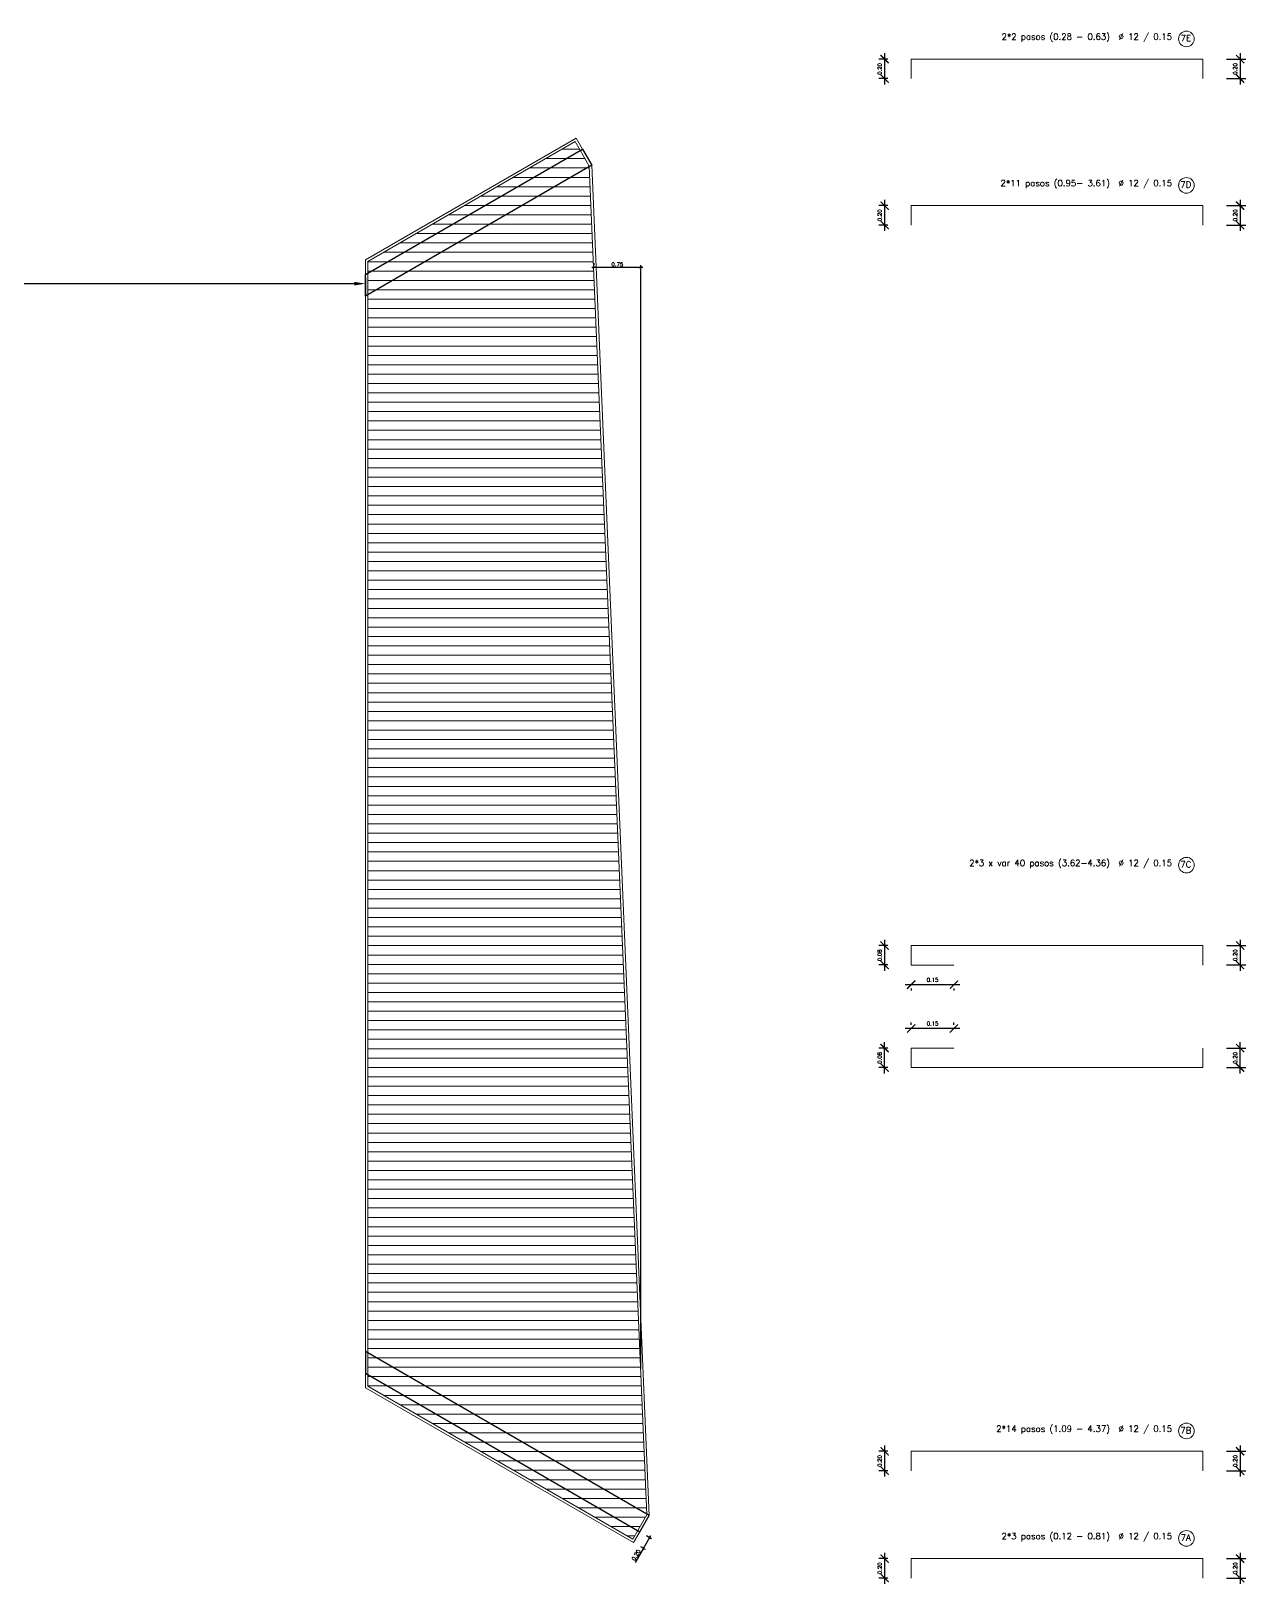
# Model space of a CAD drawing. Header units: metres. Extents: x 1291 to 1536, y 1774 to 1932.
# Drawn here: x 1349.42 to 1368.88, y 1906.73 to 1931.6 of the extents above; entities that cross this region are included whole.
import ezdxf

# ---------------------------------------------------------------- set-up
doc = ezdxf.new("R2010")
doc.units = ezdxf.units.M
doc.layers.add('Des', color=4, linetype='Continuous', lineweight=20)
doc.layers.add('Layer1', color=6, linetype='Continuous', lineweight=20)
doc.layers.add('YPSOM_CONTORNO AZUL', color=164, linetype='Continuous')
doc.styles.add('SPING-TEXTO', font='romans.shx')
doc.styles.get("Standard").update_dxf_attribs({"font": 'simplex.shx'})
doc.styles.add('YPSOM-TEXTO', font='romans.shx')
doc.styles.add('YPSOM_25', font='romans.shx', dxfattribs={"height": 0.0625})
doc.styles.add('YPSOM_40', font='romans.shx', dxfattribs={"height": 0.1})
doc.dimstyles.new('SPing_75', dxfattribs={"dimscale": 0.075, "dimtxt": 2.5, "dimasz": 1.75, "dimexe": 1.25, "dimexo": 5, "dimtad": 1, "dimzin": 1, "dimdsep": 46, "dimtxsty": 'SPING-TEXTO', "dimblk": 'ARCHTICK', "dimcen": 0, "dimdle": 1.25, "dimclrd": 1, "dimclre": 9, "dimclrt": 2, "dimadec": 0, "dimazin": 0, "dimtfac": 1, "dimtmove": 0, "dimatfit": 3, "dimfxl": 1, "dimarcsym": 0})
doc.dimstyles.get("Standard").update_dxf_attribs({"dimtxt": 0.18, "dimasz": 0.18, "dimexe": 0.18, "dimexo": 0.0625, "dimgap": 0.09, "dimtad": 0, "dimtih": 1, "dimtoh": 1, "dimdec": 4, "dimzin": 0, "dimdsep": 46, "dimtxsty": 'Standard', "dimcen": 0.09, "dimadec": 0, "dimazin": 0, "dimtfac": 1, "dimtdec": 4, "dimtofl": 0, "dimtmove": 0, "dimatfit": 3, "dimfxl": 1, "dimtolj": 1, "dimtzin": 0, "dimarcsym": 0})
doc.dimstyles.new('YPSOM_25', dxfattribs={"dimscale": 0.025, "dimtxt": 2.5, "dimasz": 1.75, "dimexe": 1.25, "dimexo": 5, "dimtad": 1, "dimzin": 1, "dimdsep": 46, "dimtxsty": 'YPSOM-TEXTO', "dimblk": 'ARCHTICK', "dimcen": 0, "dimdle": 1.25, "dimclrd": 1, "dimclre": 9, "dimclrt": 2, "dimadec": 0, "dimazin": 0, "dimtfac": 1, "dimtmove": 0, "dimatfit": 3, "dimfxl": 1, "dimarcsym": 0})

# ---------------------------------------------------------------- blocks, each defined once
blk = doc.blocks.new('*D353')
at = {"layer": 'Defpoints', "color": 0, "transparency": 16777216}
for p in [(1342.667, 1927.701), (1354.776, 1927.701), (1354.776, 1927.552)]:
    blk.add_point(p, dxfattribs=at)
at = {"layer": 'Layer1', "color": 0, "lineweight": -2, "transparency": 16777216}
for p, q in [((1342.667, 1927.638), (1342.667, 1927.372)), ((1342.847, 1927.552), (1348.134, 1927.552)), ((1354.596, 1927.552), (1349.308, 1927.552)), ((1354.776, 1927.638), (1354.776, 1927.372))]:
    blk.add_line(p, q, dxfattribs=at)
at = {"layer": 'Layer1', "color": 0, "transparency": 16777216}
for points in [[(1342.847, 1927.582), (1342.847, 1927.522), (1342.667, 1927.552)], [(1354.596, 1927.582), (1354.596, 1927.522), (1354.776, 1927.552)]]:
    blk.add_solid(points, dxfattribs=at)
at = {"layer": 'Layer1', "color": 0, "transparency": 16777216, "insert": (1348.721, 1927.552), "char_height": 0.18, "attachment_point": 5}
blk.add_mtext('\\A1;12.1090', dxfattribs=at)
blk = doc.blocks.new('_ArchTick')
at = {"color": 0, "linetype": 'ByBlock', "const_width": 0.15}
blk.add_lwpolyline([(-0.5, -0.5), (0.5, 0.5)], dxfattribs=at)
blk = doc.blocks.new('*D357')
at = {"layer": 'Defpoints', "color": 0, "transparency": 16777216}
for p in [(1359.071, 1907.397), (1359.171, 1907.57), (1359.227, 1907.307)]:
    blk.add_point(p, dxfattribs=at)
at = {"layer": 'Layer1', "color": 1, "lineweight": -2, "transparency": 16777216}
for p, q in [((1359.343, 1907.507), (1359.227, 1907.307)), ((1359.227, 1907.307), (1359.095, 1907.077))]:
    blk.add_line(p, q, dxfattribs=at)
at = {"layer": 'Layer1', "color": 9, "lineweight": -2, "transparency": 16777216}
for p, q in [((1359.279, 1907.508), (1359.355, 1907.464)), ((1359.179, 1907.335), (1359.255, 1907.291))]:
    blk.add_line(p, q, dxfattribs=at)
at = {"layer": 'Layer1', "color": 1, "lineweight": -2, "transparency": 16777216, "xscale": 0.04375, "yscale": 0.04375, "zscale": 0.04375}
for p, rotation in [((1359.327, 1907.48), 59.99999999894823), ((1359.227, 1907.307), 239.9999999989483)]:
    blk.add_blockref('_ArchTick', p, dxfattribs=dict(at, rotation=rotation))
at = {"layer": 'Layer1', "color": 2, "transparency": 16777216, "insert": (1359.11, 1907.196), "char_height": 0.0625, "attachment_point": 5, "rotation": 60, "style": 'YPSOM-TEXTO'}
blk.add_mtext('0.20', dxfattribs=at)
blk = doc.blocks.new('*D387')
at = {"layer": 'Defpoints', "color": 0, "transparency": 16777216}
for p in [(1363.516, 1916.956), (1363.091, 1916.644), (1363.516, 1916.644)]:
    blk.add_point(p, dxfattribs=at)
at = {"layer": 'Des', "color": 9, "lineweight": -2, "transparency": 16777216}
for p, q in [((1363.141, 1916.956), (1362.997, 1916.956)), ((1363.141, 1916.644), (1362.997, 1916.644))]:
    blk.add_line(p, q, dxfattribs=at)
at = {"layer": 'Des', "color": 1, "lineweight": -2, "transparency": 16777216}
blk.add_line((1363.091, 1917.049), (1363.091, 1916.55), dxfattribs=at)
at = {"layer": 'Des', "color": 1, "lineweight": -2, "transparency": 16777216, "xscale": 0.13125, "yscale": 0.13125, "zscale": 0.13125}
for p, rotation in [((1363.091, 1916.956), 90), ((1363.091, 1916.644), 270)]:
    blk.add_blockref('_ArchTick', p, dxfattribs=dict(at, rotation=rotation))
at = {"layer": 'Des', "color": 2, "transparency": 16777216, "insert": (1363.012, 1916.8), "char_height": 0.0625, "attachment_point": 5, "rotation": 90, "style": 'YPSOM_25'}
blk.add_mtext('0.08', dxfattribs=at)
blk = doc.blocks.new('*D388')
at = {"layer": 'Defpoints', "color": 0, "transparency": 16777216}
for p in [(1363.516, 1916.644), (1364.2, 1916.644), (1363.516, 1916.329)]:
    blk.add_point(p, dxfattribs=at)
at = {"layer": 'Des', "color": 1, "lineweight": -2, "transparency": 16777216}
blk.add_line((1364.293, 1916.329), (1363.422, 1916.329), dxfattribs=at)
at = {"layer": 'Des', "color": 9, "lineweight": -2, "transparency": 16777216}
for p, q in [((1363.516, 1916.269), (1363.516, 1916.235)), ((1364.2, 1916.269), (1364.2, 1916.235))]:
    blk.add_line(p, q, dxfattribs=at)
at = {"layer": 'Des', "color": 1, "lineweight": -2, "transparency": 16777216, "xscale": 0.13125, "yscale": 0.13125, "zscale": 0.13125, "rotation": 180}
blk.add_blockref('_ArchTick', (1363.516, 1916.329), dxfattribs=at)
at = {"layer": 'Des', "color": 1, "lineweight": -2, "transparency": 16777216, "xscale": 0.13125, "yscale": 0.13125, "zscale": 0.13125}
blk.add_blockref('_ArchTick', (1364.2, 1916.329), dxfattribs=at)
at = {"layer": 'Des', "color": 2, "transparency": 16777216, "insert": (1363.858, 1916.407), "char_height": 0.0625, "attachment_point": 5, "style": 'YPSOM_25'}
blk.add_mtext('0.15', dxfattribs=at)
blk = doc.blocks.new('*D394')
at = {"layer": 'Defpoints', "color": 0, "transparency": 16777216}
for p in [(1368.189, 1916.956), (1368.189, 1916.644), (1368.784, 1916.644)]:
    blk.add_point(p, dxfattribs=at)
at = {"layer": 'Des', "color": 9, "lineweight": -2, "transparency": 16777216}
for p, q in [((1368.564, 1916.956), (1368.878, 1916.956)), ((1368.564, 1916.644), (1368.878, 1916.644))]:
    blk.add_line(p, q, dxfattribs=at)
at = {"layer": 'Des', "color": 1, "lineweight": -2, "transparency": 16777216}
blk.add_line((1368.784, 1917.049), (1368.784, 1916.55), dxfattribs=at)
at = {"layer": 'Des', "color": 1, "lineweight": -2, "transparency": 16777216, "xscale": 0.13125, "yscale": 0.13125, "zscale": 0.13125}
for p, rotation in [((1368.784, 1916.956), 90), ((1368.784, 1916.644), 270)]:
    blk.add_blockref('_ArchTick', p, dxfattribs=dict(at, rotation=rotation))
at = {"layer": 'Des', "color": 2, "transparency": 16777216, "insert": (1368.706, 1916.8), "char_height": 0.0625, "attachment_point": 5, "rotation": 90, "style": 'YPSOM_25'}
blk.add_mtext('0.20', dxfattribs=at)
blk = doc.blocks.new('*D381')
at = {"layer": 'Defpoints', "color": 0, "transparency": 16777216}
for p in [(1363.091, 1915.313), (1363.516, 1915.313), (1363.516, 1915.001)]:
    blk.add_point(p, dxfattribs=at)
at = {"layer": 'Des', "color": 1, "lineweight": -2, "transparency": 16777216}
blk.add_line((1363.091, 1914.907), (1363.091, 1915.407), dxfattribs=at)
at = {"layer": 'Des', "color": 9, "lineweight": -2, "transparency": 16777216}
for p, q in [((1363.141, 1915.313), (1362.997, 1915.313)), ((1363.141, 1915.001), (1362.997, 1915.001))]:
    blk.add_line(p, q, dxfattribs=at)
at = {"layer": 'Des', "color": 1, "lineweight": -2, "transparency": 16777216, "xscale": 0.13125, "yscale": 0.13125, "zscale": 0.13125}
for p, rotation in [((1363.091, 1915.313), 90), ((1363.091, 1915.001), 270)]:
    blk.add_blockref('_ArchTick', p, dxfattribs=dict(at, rotation=rotation))
at = {"layer": 'Des', "color": 2, "transparency": 16777216, "insert": (1363.012, 1915.157), "char_height": 0.0625, "attachment_point": 5, "rotation": 90, "style": 'YPSOM_25'}
blk.add_mtext('0.08', dxfattribs=at)
blk = doc.blocks.new('*D382')
at = {"layer": 'Defpoints', "color": 0, "transparency": 16777216}
for p in [(1363.516, 1915.628), (1363.516, 1915.313), (1364.2, 1915.313)]:
    blk.add_point(p, dxfattribs=at)
at = {"layer": 'Des', "color": 1, "lineweight": -2, "transparency": 16777216}
blk.add_line((1364.293, 1915.628), (1363.422, 1915.628), dxfattribs=at)
at = {"layer": 'Des', "color": 9, "lineweight": -2, "transparency": 16777216}
for p, q in [((1363.516, 1915.688), (1363.516, 1915.721)), ((1364.2, 1915.688), (1364.2, 1915.721))]:
    blk.add_line(p, q, dxfattribs=at)
at = {"layer": 'Des', "color": 1, "lineweight": -2, "transparency": 16777216, "xscale": 0.13125, "yscale": 0.13125, "zscale": 0.13125, "rotation": 180}
blk.add_blockref('_ArchTick', (1363.516, 1915.628), dxfattribs=at)
at = {"layer": 'Des', "color": 1, "lineweight": -2, "transparency": 16777216, "xscale": 0.13125, "yscale": 0.13125, "zscale": 0.13125}
blk.add_blockref('_ArchTick', (1364.2, 1915.628), dxfattribs=at)
at = {"layer": 'Des', "color": 2, "transparency": 16777216, "insert": (1363.858, 1915.706), "char_height": 0.0625, "attachment_point": 5, "style": 'YPSOM_25'}
blk.add_mtext('0.15', dxfattribs=at)
blk = doc.blocks.new('*D389')
at = {"layer": 'Defpoints', "color": 0, "transparency": 16777216}
for p in [(1368.189, 1915.313), (1368.784, 1915.313), (1368.189, 1915.001)]:
    blk.add_point(p, dxfattribs=at)
at = {"layer": 'Des', "color": 1, "lineweight": -2, "transparency": 16777216}
blk.add_line((1368.784, 1914.907), (1368.784, 1915.407), dxfattribs=at)
at = {"layer": 'Des', "color": 9, "lineweight": -2, "transparency": 16777216}
for p, q in [((1368.564, 1915.313), (1368.878, 1915.313)), ((1368.564, 1915.001), (1368.878, 1915.001))]:
    blk.add_line(p, q, dxfattribs=at)
at = {"layer": 'Des', "color": 1, "lineweight": -2, "transparency": 16777216, "xscale": 0.13125, "yscale": 0.13125, "zscale": 0.13125}
for p, rotation in [((1368.784, 1915.313), 90), ((1368.784, 1915.001), 270)]:
    blk.add_blockref('_ArchTick', p, dxfattribs=dict(at, rotation=rotation))
at = {"layer": 'Des', "color": 2, "transparency": 16777216, "insert": (1368.706, 1915.157), "char_height": 0.0625, "attachment_point": 5, "rotation": 90, "style": 'YPSOM_25'}
blk.add_mtext('0.20', dxfattribs=at)
blk = doc.blocks.new('*D383')
at = {"layer": 'Defpoints', "color": 0, "transparency": 16777216}
for p in [(1363.516, 1928.802), (1363.091, 1928.49), (1363.516, 1928.49)]:
    blk.add_point(p, dxfattribs=at)
at = {"layer": 'Des', "color": 9, "lineweight": -2, "transparency": 16777216}
for p, q in [((1363.141, 1928.802), (1362.997, 1928.802)), ((1363.141, 1928.49), (1362.997, 1928.49))]:
    blk.add_line(p, q, dxfattribs=at)
at = {"layer": 'Des', "color": 1, "lineweight": -2, "transparency": 16777216}
blk.add_line((1363.091, 1928.896), (1363.091, 1928.396), dxfattribs=at)
at = {"layer": 'Des', "color": 1, "lineweight": -2, "transparency": 16777216, "xscale": 0.13125, "yscale": 0.13125, "zscale": 0.13125}
for p, rotation in [((1363.091, 1928.802), 90), ((1363.091, 1928.49), 270)]:
    blk.add_blockref('_ArchTick', p, dxfattribs=dict(at, rotation=rotation))
at = {"layer": 'Des', "color": 2, "transparency": 16777216, "insert": (1363.012, 1928.646), "char_height": 0.0625, "attachment_point": 5, "rotation": 90, "style": 'YPSOM_25'}
blk.add_mtext('0.20', dxfattribs=at)
blk = doc.blocks.new('*D390')
at = {"layer": 'Defpoints', "color": 0, "transparency": 16777216}
for p in [(1368.189, 1928.802), (1368.189, 1928.49), (1368.784, 1928.49)]:
    blk.add_point(p, dxfattribs=at)
at = {"layer": 'Des', "color": 9, "lineweight": -2, "transparency": 16777216}
for p, q in [((1368.564, 1928.802), (1368.878, 1928.802)), ((1368.564, 1928.49), (1368.878, 1928.49))]:
    blk.add_line(p, q, dxfattribs=at)
at = {"layer": 'Des', "color": 1, "lineweight": -2, "transparency": 16777216}
blk.add_line((1368.784, 1928.896), (1368.784, 1928.396), dxfattribs=at)
at = {"layer": 'Des', "color": 1, "lineweight": -2, "transparency": 16777216, "xscale": 0.13125, "yscale": 0.13125, "zscale": 0.13125}
for p, rotation in [((1368.784, 1928.802), 90), ((1368.784, 1928.49), 270)]:
    blk.add_blockref('_ArchTick', p, dxfattribs=dict(at, rotation=rotation))
at = {"layer": 'Des', "color": 2, "transparency": 16777216, "insert": (1368.706, 1928.646), "char_height": 0.0625, "attachment_point": 5, "rotation": 90, "style": 'YPSOM_25'}
blk.add_mtext('0.20', dxfattribs=at)
blk = doc.blocks.new('*D384')
at = {"layer": 'Defpoints', "color": 0, "transparency": 16777216}
for p in [(1363.516, 1931.147), (1363.091, 1930.835), (1363.516, 1930.835)]:
    blk.add_point(p, dxfattribs=at)
at = {"layer": 'Des', "color": 1, "lineweight": -2, "transparency": 16777216}
blk.add_line((1363.091, 1931.24), (1363.091, 1930.741), dxfattribs=at)
at = {"layer": 'Des', "color": 9, "lineweight": -2, "transparency": 16777216}
for p, q in [((1363.141, 1931.147), (1362.997, 1931.147)), ((1363.141, 1930.835), (1362.997, 1930.835))]:
    blk.add_line(p, q, dxfattribs=at)
at = {"layer": 'Des', "color": 1, "lineweight": -2, "transparency": 16777216, "xscale": 0.13125, "yscale": 0.13125, "zscale": 0.13125}
for p, rotation in [((1363.091, 1931.147), 90), ((1363.091, 1930.835), 270)]:
    blk.add_blockref('_ArchTick', p, dxfattribs=dict(at, rotation=rotation))
at = {"layer": 'Des', "color": 2, "transparency": 16777216, "insert": (1363.012, 1930.991), "char_height": 0.0625, "attachment_point": 5, "rotation": 90, "style": 'YPSOM_25'}
blk.add_mtext('0.20', dxfattribs=at)
blk = doc.blocks.new('*D391')
at = {"layer": 'Defpoints', "color": 0, "transparency": 16777216}
for p in [(1368.189, 1931.147), (1368.189, 1930.835), (1368.784, 1930.835)]:
    blk.add_point(p, dxfattribs=at)
at = {"layer": 'Des', "color": 1, "lineweight": -2, "transparency": 16777216}
blk.add_line((1368.784, 1931.24), (1368.784, 1930.741), dxfattribs=at)
at = {"layer": 'Des', "color": 9, "lineweight": -2, "transparency": 16777216}
for p, q in [((1368.564, 1931.147), (1368.878, 1931.147)), ((1368.564, 1930.835), (1368.878, 1930.835))]:
    blk.add_line(p, q, dxfattribs=at)
at = {"layer": 'Des', "color": 1, "lineweight": -2, "transparency": 16777216, "xscale": 0.13125, "yscale": 0.13125, "zscale": 0.13125}
for p, rotation in [((1368.784, 1931.147), 90), ((1368.784, 1930.835), 270)]:
    blk.add_blockref('_ArchTick', p, dxfattribs=dict(at, rotation=rotation))
at = {"layer": 'Des', "color": 2, "transparency": 16777216, "insert": (1368.706, 1930.991), "char_height": 0.0625, "attachment_point": 5, "rotation": 90, "style": 'YPSOM_25'}
blk.add_mtext('0.20', dxfattribs=at)
blk = doc.blocks.new('*D385')
at = {"layer": 'Defpoints', "color": 0, "transparency": 16777216}
for p in [(1363.516, 1908.859), (1363.091, 1908.547), (1363.516, 1908.547)]:
    blk.add_point(p, dxfattribs=at)
at = {"layer": 'Des', "color": 1, "lineweight": -2, "transparency": 16777216}
blk.add_line((1363.091, 1908.953), (1363.091, 1908.454), dxfattribs=at)
at = {"layer": 'Des', "color": 9, "lineweight": -2, "transparency": 16777216}
for p, q in [((1363.141, 1908.859), (1362.997, 1908.859)), ((1363.141, 1908.547), (1362.997, 1908.547))]:
    blk.add_line(p, q, dxfattribs=at)
at = {"layer": 'Des', "color": 1, "lineweight": -2, "transparency": 16777216, "xscale": 0.13125, "yscale": 0.13125, "zscale": 0.13125}
for p, rotation in [((1363.091, 1908.859), 90), ((1363.091, 1908.547), 270)]:
    blk.add_blockref('_ArchTick', p, dxfattribs=dict(at, rotation=rotation))
at = {"layer": 'Des', "color": 2, "transparency": 16777216, "insert": (1363.012, 1908.703), "char_height": 0.0625, "attachment_point": 5, "rotation": 90, "style": 'YPSOM_25'}
blk.add_mtext('0.20', dxfattribs=at)
blk = doc.blocks.new('*D392')
at = {"layer": 'Defpoints', "color": 0, "transparency": 16777216}
for p in [(1368.189, 1908.859), (1368.189, 1908.547), (1368.784, 1908.547)]:
    blk.add_point(p, dxfattribs=at)
at = {"layer": 'Des', "color": 1, "lineweight": -2, "transparency": 16777216}
blk.add_line((1368.784, 1908.953), (1368.784, 1908.454), dxfattribs=at)
at = {"layer": 'Des', "color": 9, "lineweight": -2, "transparency": 16777216}
for p, q in [((1368.564, 1908.859), (1368.878, 1908.859)), ((1368.564, 1908.547), (1368.878, 1908.547))]:
    blk.add_line(p, q, dxfattribs=at)
at = {"layer": 'Des', "color": 1, "lineweight": -2, "transparency": 16777216, "xscale": 0.13125, "yscale": 0.13125, "zscale": 0.13125}
for p, rotation in [((1368.784, 1908.859), 90), ((1368.784, 1908.547), 270)]:
    blk.add_blockref('_ArchTick', p, dxfattribs=dict(at, rotation=rotation))
at = {"layer": 'Des', "color": 2, "transparency": 16777216, "insert": (1368.706, 1908.703), "char_height": 0.0625, "attachment_point": 5, "rotation": 90, "style": 'YPSOM_25'}
blk.add_mtext('0.20', dxfattribs=at)
blk = doc.blocks.new('*D386')
at = {"layer": 'Defpoints', "color": 0, "transparency": 16777216}
for p in [(1363.516, 1907.141), (1363.091, 1906.829), (1363.516, 1906.829)]:
    blk.add_point(p, dxfattribs=at)
at = {"layer": 'Des', "color": 9, "lineweight": -2, "transparency": 16777216}
for p, q in [((1363.141, 1907.141), (1362.997, 1907.141)), ((1363.141, 1906.829), (1362.997, 1906.829))]:
    blk.add_line(p, q, dxfattribs=at)
at = {"layer": 'Des', "color": 1, "lineweight": -2, "transparency": 16777216}
blk.add_line((1363.091, 1907.234), (1363.091, 1906.735), dxfattribs=at)
at = {"layer": 'Des', "color": 1, "lineweight": -2, "transparency": 16777216, "xscale": 0.13125, "yscale": 0.13125, "zscale": 0.13125}
for p, rotation in [((1363.091, 1907.141), 90), ((1363.091, 1906.829), 270)]:
    blk.add_blockref('_ArchTick', p, dxfattribs=dict(at, rotation=rotation))
at = {"layer": 'Des', "color": 2, "transparency": 16777216, "insert": (1363.012, 1906.985), "char_height": 0.0625, "attachment_point": 5, "rotation": 90, "style": 'YPSOM_25'}
blk.add_mtext('0.20', dxfattribs=at)
blk = doc.blocks.new('*D393')
at = {"layer": 'Defpoints', "color": 0, "transparency": 16777216}
for p in [(1368.189, 1907.141), (1368.189, 1906.829), (1368.784, 1906.829)]:
    blk.add_point(p, dxfattribs=at)
at = {"layer": 'Des', "color": 9, "lineweight": -2, "transparency": 16777216}
for p, q in [((1368.564, 1907.141), (1368.878, 1907.141)), ((1368.564, 1906.829), (1368.878, 1906.829))]:
    blk.add_line(p, q, dxfattribs=at)
at = {"layer": 'Des', "color": 1, "lineweight": -2, "transparency": 16777216}
blk.add_line((1368.784, 1907.234), (1368.784, 1906.735), dxfattribs=at)
at = {"layer": 'Des', "color": 1, "lineweight": -2, "transparency": 16777216, "xscale": 0.13125, "yscale": 0.13125, "zscale": 0.13125}
for p, rotation in [((1368.784, 1907.141), 90), ((1368.784, 1906.829), 270)]:
    blk.add_blockref('_ArchTick', p, dxfattribs=dict(at, rotation=rotation))
at = {"layer": 'Des', "color": 2, "transparency": 16777216, "insert": (1368.706, 1906.985), "char_height": 0.0625, "attachment_point": 5, "rotation": 90, "style": 'YPSOM_25'}
blk.add_mtext('0.20', dxfattribs=at)
blk = doc.blocks.new('*D395')
at = {"layer": 'Defpoints', "color": 0, "transparency": 16777216}
for p in [(1359.186, 1927.814), (1358.433, 1927.754), (1359.186, 1910.054)]:
    blk.add_point(p, dxfattribs=at)
at = {"layer": 'Layer1', "color": 1, "lineweight": -2, "transparency": 16777216}
blk.add_line((1358.401, 1927.814), (1359.218, 1927.814), dxfattribs=at)
at = {"layer": 'Layer1', "color": 9, "lineweight": -2, "transparency": 16777216}
for p, q in [((1358.433, 1927.879), (1358.433, 1927.846)), ((1359.186, 1910.179), (1359.186, 1927.846))]:
    blk.add_line(p, q, dxfattribs=at)
at = {"layer": 'Layer1', "color": 1, "lineweight": -2, "transparency": 16777216, "xscale": 0.04375, "yscale": 0.04375, "zscale": 0.04375, "rotation": 180}
blk.add_blockref('_ArchTick', (1358.433, 1927.814), dxfattribs=at)
at = {"layer": 'Layer1', "color": 1, "lineweight": -2, "transparency": 16777216, "xscale": 0.04375, "yscale": 0.04375, "zscale": 0.04375}
blk.add_blockref('_ArchTick', (1359.186, 1927.814), dxfattribs=at)
at = {"layer": 'Layer1', "color": 2, "transparency": 16777216, "insert": (1358.81, 1927.861), "char_height": 0.0625, "attachment_point": 5, "style": 'YPSOM-TEXTO'}
blk.add_mtext('0.75', dxfattribs=at)

msp = doc.modelspace()

# ---------------------------------------------------------------- linework, layer by layer
at = {"layer": 'Des'}
for points in [[(1363.51581, 1930.83466), (1363.51581, 1930.83466), (1363.51581, 1931.14671), (1365.85227, 1931.14671)], [(1368.18874, 1930.83466), (1368.18874, 1930.83466), (1368.18874, 1931.14671), (1365.85227, 1931.14671)], [(1363.51581, 1928.4899), (1363.51581, 1928.4899), (1363.51581, 1928.80195), (1365.85227, 1928.80195)], [(1368.18874, 1928.4899), (1368.18874, 1928.4899), (1368.18874, 1928.80195), (1365.85227, 1928.80195)], [(1364.19966, 1916.64367), (1363.51581, 1916.64367), (1363.51581, 1916.95571), (1365.85227, 1916.95571)], [(1368.18874, 1916.64367), (1368.18874, 1916.64367), (1368.18874, 1916.95571), (1365.85227, 1916.95571)], [(1364.19966, 1915.31282), (1363.51581, 1915.31282), (1363.51581, 1915.00077), (1365.85227, 1915.00077)], [(1368.18874, 1915.31282), (1368.18874, 1915.31282), (1368.18874, 1915.00077), (1365.85227, 1915.00077)], [(1363.51581, 1908.54725), (1363.51581, 1908.54725), (1363.51581, 1908.8593), (1365.85227, 1908.8593)], [(1368.18874, 1908.54725), (1368.18874, 1908.54725), (1368.18874, 1908.8593), (1365.85227, 1908.8593)], [(1363.51581, 1906.82856), (1363.51581, 1906.82856), (1363.51581, 1907.14061), (1365.85227, 1907.14061)], [(1368.18874, 1906.82856), (1368.18874, 1906.82856), (1368.18874, 1907.14061), (1365.85227, 1907.14061)]]:
    msp.add_lwpolyline(points, dxfattribs=at)
for centre in [(1367.92428, 1931.47093), (1367.92428, 1931.47093), (1367.92428, 1929.12617), (1367.92428, 1929.12617), (1367.92428, 1918.24237), (1367.92428, 1918.24237), (1367.92428, 1909.18352), (1367.92428, 1909.18352), (1367.92428, 1907.46483), (1367.92428, 1907.46483)]:
    msp.add_circle(centre, 0.1253, dxfattribs=at)
at = {"layer": 'Layer1', "color": 7}
for p, q in [((1358.29265, 1929.55395), (1357.6656, 1929.55395)), ((1358.20604, 1929.70395), (1357.9254, 1929.70395))]:
    msp.add_line(p, q, dxfattribs=at)
at = {"layer": 'Layer1'}
for p, q in [((1358.36872, 1929.25395), (1357.14598, 1929.25395)), ((1358.36233, 1929.40395), (1357.40579, 1929.40395)), ((1358.3751, 1929.10395), (1356.88617, 1929.10395)), ((1358.38788, 1928.80395), (1356.36656, 1928.80395)), ((1358.38149, 1928.95395), (1356.62636, 1928.95395)), ((1358.40066, 1928.50395), (1355.84694, 1928.50395)), ((1358.39427, 1928.65395), (1356.10675, 1928.65395)), ((1358.40705, 1928.35395), (1355.58713, 1928.35395)), ((1358.41982, 1928.05395), (1355.06752, 1928.05395)), ((1358.41344, 1928.20395), (1355.32733, 1928.20395)), ((1358.42621, 1927.90395), (1354.81578, 1927.90395)), ((1359.19285, 1909.90395), (1354.81578, 1909.90395)), ((1359.19924, 1909.75395), (1355.06892, 1909.75395)), ((1359.20563, 1909.60395), (1355.32872, 1909.60395)), ((1359.21202, 1909.45395), (1355.58853, 1909.45395)), ((1359.21841, 1909.30395), (1355.84834, 1909.30395)), ((1359.2248, 1909.15395), (1356.10815, 1909.15395)), ((1359.23118, 1909.00395), (1356.36795, 1909.00395)), ((1359.23757, 1908.85395), (1356.62776, 1908.85395)), ((1359.24396, 1908.70395), (1356.88757, 1908.70395)), ((1359.25035, 1908.55395), (1357.14738, 1908.55395)), ((1359.25674, 1908.40395), (1357.40718, 1908.40395)), ((1359.26313, 1908.25395), (1357.66699, 1908.25395)), ((1359.26952, 1908.10395), (1357.9268, 1908.10395)), ((1359.2759, 1907.95395), (1358.18661, 1907.95395)), ((1359.25996, 1907.80395), (1358.44641, 1907.80395)), ((1359.17336, 1907.65395), (1358.70622, 1907.65395)), ((1359.08676, 1907.50395), (1358.96603, 1907.50395))]:
    msp.add_line(p, q, dxfattribs=at)
at = {"layer": 'Layer1', "color": 4}
for p, q in [((1358.4326, 1927.75395), (1354.81578, 1927.75395)), ((1358.43899, 1927.60395), (1354.81578, 1927.60395)), ((1358.44538, 1927.45395), (1354.81578, 1927.45395)), ((1358.45177, 1927.30395), (1354.81578, 1927.30395)), ((1358.45816, 1927.15395), (1354.81578, 1927.15395)), ((1358.46455, 1927.00395), (1354.81578, 1927.00395)), ((1358.47093, 1926.85395), (1354.81578, 1926.85395)), ((1358.47732, 1926.70395), (1354.81578, 1926.70395)), ((1358.48371, 1926.55395), (1354.81578, 1926.55395)), ((1358.4901, 1926.40395), (1354.81578, 1926.40395)), ((1358.49649, 1926.25395), (1354.81578, 1926.25395)), ((1358.50288, 1926.10395), (1354.81578, 1926.10395)), ((1358.50927, 1925.95395), (1354.81578, 1925.95395)), ((1358.51565, 1925.80395), (1354.81578, 1925.80395)), ((1358.52204, 1925.65395), (1354.81578, 1925.65395)), ((1358.52843, 1925.50395), (1354.81578, 1925.50395)), ((1358.53482, 1925.35395), (1354.81578, 1925.35395)), ((1358.54121, 1925.20395), (1354.81578, 1925.20395)), ((1358.5476, 1925.05395), (1354.81578, 1925.05395)), ((1358.55399, 1924.90395), (1354.81578, 1924.90395)), ((1358.56038, 1924.75395), (1354.81578, 1924.75395)), ((1358.56676, 1924.60395), (1354.81578, 1924.60395)), ((1358.57315, 1924.45395), (1354.81578, 1924.45395)), ((1358.57954, 1924.30395), (1354.81578, 1924.30395)), ((1358.58593, 1924.15395), (1354.81578, 1924.15395)), ((1358.59232, 1924.00395), (1354.81578, 1924.00395)), ((1358.59871, 1923.85395), (1354.81578, 1923.85395)), ((1358.6051, 1923.70395), (1354.81578, 1923.70395)), ((1358.61148, 1923.55395), (1354.81578, 1923.55395)), ((1358.61787, 1923.40395), (1354.81578, 1923.40395)), ((1358.62426, 1923.25395), (1354.81578, 1923.25395)), ((1358.63065, 1923.10395), (1354.81578, 1923.10395)), ((1358.63704, 1922.95395), (1354.81578, 1922.95395)), ((1358.64343, 1922.80395), (1354.81578, 1922.80395)), ((1358.64982, 1922.65395), (1354.81578, 1922.65395)), ((1358.65621, 1922.50395), (1354.81578, 1922.50395)), ((1358.66259, 1922.35395), (1354.81578, 1922.35395)), ((1358.66898, 1922.20395), (1354.81578, 1922.20395)), ((1358.67537, 1922.05395), (1354.81578, 1922.05395)), ((1358.68176, 1921.90395), (1354.81578, 1921.90395)), ((1358.68815, 1921.75395), (1354.81578, 1921.75395)), ((1358.69454, 1921.60395), (1354.81578, 1921.60395)), ((1358.70093, 1921.45395), (1354.81578, 1921.45395)), ((1358.70731, 1921.30395), (1354.81578, 1921.30395)), ((1358.7137, 1921.15395), (1354.81578, 1921.15395)), ((1358.72009, 1921.00395), (1354.81578, 1921.00395)), ((1358.72648, 1920.85395), (1354.81578, 1920.85395)), ((1358.73287, 1920.70395), (1354.81578, 1920.70395)), ((1358.73926, 1920.55395), (1354.81578, 1920.55395)), ((1358.74565, 1920.40395), (1354.81578, 1920.40395)), ((1358.75203, 1920.25395), (1354.81578, 1920.25395)), ((1358.75842, 1920.10395), (1354.81578, 1920.10395)), ((1358.76481, 1919.95395), (1354.81578, 1919.95395)), ((1358.7712, 1919.80395), (1354.81578, 1919.80395)), ((1358.77759, 1919.65395), (1354.81578, 1919.65395)), ((1358.78398, 1919.50395), (1354.81578, 1919.50395)), ((1358.79037, 1919.35395), (1354.81578, 1919.35395)), ((1358.79676, 1919.20395), (1354.81578, 1919.20395)), ((1358.80314, 1919.05395), (1354.81578, 1919.05395)), ((1358.80953, 1918.90395), (1354.81578, 1918.90395)), ((1358.81592, 1918.75395), (1354.81578, 1918.75395)), ((1358.82231, 1918.60395), (1354.81578, 1918.60395)), ((1358.8287, 1918.45395), (1354.81578, 1918.45395)), ((1358.83509, 1918.30395), (1354.81578, 1918.30395)), ((1358.84148, 1918.15395), (1354.81578, 1918.15395)), ((1358.84786, 1918.00395), (1354.81578, 1918.00395)), ((1358.85425, 1917.85395), (1354.81578, 1917.85395)), ((1358.86064, 1917.70395), (1354.81578, 1917.70395)), ((1358.86703, 1917.55395), (1354.81578, 1917.55395)), ((1358.87342, 1917.40395), (1354.81578, 1917.40395)), ((1358.87981, 1917.25395), (1354.81578, 1917.25395)), ((1358.8862, 1917.10395), (1354.81578, 1917.10395)), ((1358.89259, 1916.95395), (1354.81578, 1916.95395)), ((1358.89897, 1916.80395), (1354.81578, 1916.80395)), ((1358.90536, 1916.65395), (1354.81578, 1916.65395)), ((1358.91175, 1916.50395), (1354.81578, 1916.50395)), ((1358.91814, 1916.35395), (1354.81578, 1916.35395)), ((1358.92453, 1916.20395), (1354.81578, 1916.20395)), ((1358.93092, 1916.05395), (1354.81578, 1916.05395)), ((1358.93731, 1915.90395), (1354.81578, 1915.90395)), ((1358.94369, 1915.75395), (1354.81578, 1915.75395)), ((1358.95008, 1915.60395), (1354.81578, 1915.60395)), ((1358.95647, 1915.45395), (1354.81578, 1915.45395)), ((1358.96286, 1915.30395), (1354.81578, 1915.30395)), ((1358.96925, 1915.15395), (1354.81578, 1915.15395)), ((1358.97564, 1915.00395), (1354.81578, 1915.00395)), ((1358.98203, 1914.85395), (1354.81578, 1914.85395)), ((1358.98842, 1914.70395), (1354.81578, 1914.70395)), ((1358.9948, 1914.55395), (1354.81578, 1914.55395)), ((1359.00119, 1914.40395), (1354.81578, 1914.40395)), ((1359.00758, 1914.25395), (1354.81578, 1914.25395)), ((1359.01397, 1914.10395), (1354.81578, 1914.10395)), ((1359.02036, 1913.95395), (1354.81578, 1913.95395)), ((1359.02675, 1913.80395), (1354.81578, 1913.80395)), ((1359.03314, 1913.65395), (1354.81578, 1913.65395)), ((1359.03952, 1913.50395), (1354.81578, 1913.50395)), ((1359.04591, 1913.35395), (1354.81578, 1913.35395)), ((1359.0523, 1913.20395), (1354.81578, 1913.20395)), ((1359.05869, 1913.05395), (1354.81578, 1913.05395)), ((1359.06508, 1912.90395), (1354.81578, 1912.90395)), ((1359.07147, 1912.75395), (1354.81578, 1912.75395)), ((1359.07786, 1912.60395), (1354.81578, 1912.60395)), ((1359.08424, 1912.45395), (1354.81578, 1912.45395)), ((1359.09063, 1912.30395), (1354.81578, 1912.30395)), ((1359.09702, 1912.15395), (1354.81578, 1912.15395)), ((1359.10341, 1912.00395), (1354.81578, 1912.00395)), ((1359.1098, 1911.85395), (1354.81578, 1911.85395)), ((1359.11619, 1911.70395), (1354.81578, 1911.70395)), ((1359.12258, 1911.55395), (1354.81578, 1911.55395)), ((1359.12897, 1911.40395), (1354.81578, 1911.40395)), ((1359.13535, 1911.25395), (1354.81578, 1911.25395)), ((1359.14174, 1911.10395), (1354.81578, 1911.10395)), ((1359.14813, 1910.95395), (1354.81578, 1910.95395)), ((1359.15452, 1910.80395), (1354.81578, 1910.80395)), ((1359.16091, 1910.65395), (1354.81578, 1910.65395)), ((1359.1673, 1910.50395), (1354.81578, 1910.50395)), ((1359.17369, 1910.35395), (1354.81578, 1910.35395)), ((1359.18007, 1910.20395), (1354.81578, 1910.20395)), ((1359.18646, 1910.05395), (1354.81578, 1910.05395))]:
    msp.add_line(p, q, dxfattribs=at)
at = {"layer": 'Layer1'}
for points in [[(1354.77578, 1927.9317), (1358.15053, 1929.88011), (1358.25053, 1929.7069), (1358.40053, 1929.4471), (1359.32122, 1907.83004), (1359.17122, 1907.57023), (1359.07122, 1907.39703), (1354.77578, 1909.877), (1354.77578, 1910.10794), (1354.77578, 1910.45435), (1354.77578, 1927.35435), (1354.77578, 1927.70076)], [(1354.81578, 1927.90861), (1358.13588, 1929.82547), (1358.21588, 1929.6869), (1358.36098, 1929.43559), (1359.28076, 1907.83996), (1359.13658, 1907.59023), (1359.05658, 1907.45167), (1354.81578, 1909.90009), (1354.81578, 1910.10794), (1354.81578, 1910.45435), (1354.81578, 1927.35435), (1354.81578, 1927.70076)]]:
    msp.add_lwpolyline(points, close=True, dxfattribs=at)
at = {"layer": 'YPSOM_CONTORNO AZUL'}
for points in [[(1354.77578, 1927.35435), (1354.77578, 1927.70076), (1358.25053, 1929.7069), (1358.40053, 1929.4471), (1354.77578, 1927.35435)], [(1354.77578, 1910.45435), (1354.77578, 1910.10794), (1359.17122, 1907.57023), (1359.32122, 1907.83004), (1354.77578, 1910.45435)]]:
    msp.add_lwpolyline(points, dxfattribs=at)

# ---------------------------------------------------------------- texts
at = {"layer": 'Des', "style": 'YPSOM_40'}
for s, p in [('7E', (1367.83172, 1931.43295)), ('7D', (1367.82696, 1929.08819)), ('7C', (1367.82696, 1918.20439)), ('7B', (1367.82696, 1909.14554)), ('7A', (1367.83172, 1907.42685))]:
    msp.add_text(s, height=0.1, dxfattribs=at).set_placement(p)
at = {"layer": 'Des', "char_height": 0.1, "attachment_point": 3, "style": 'YPSOM_40'}
for s, width, insert in [('\\A1;2*2 pasos (0.28 - 0.63)  Ø 12 / 0.15', 3.8205613, (1367.69416, 1931.5564)), ('\\A1;2*11 pasos (0.95- 3.61)  Ø 12 / 0.15', 3.8205613, (1367.69416, 1929.21164)), ('\\A1;2*3 x var 40 pasos (3.62-4.36)  Ø 12 / 0.15', 4.2599949, (1367.69416, 1918.32784)), ('\\A1;2*14 pasos (1.09 - 4.37)  Ø 12 / 0.15', 3.8205613, (1367.69416, 1909.26899)), ('\\A1;2*3 pasos (0.12 - 0.81)  Ø 12 / 0.15', 3.8205613, (1367.69416, 1907.5503))]:
    msp.add_mtext_dynamic_manual_height_columns(s, width=width, gutter_width=0.5, heights=[0], dxfattribs=dict(at, insert=insert))

# ---------------------------------------------------------------- dimensions: what is measured, and where the dimension line sits
at = {"layer": 'Des'}
for base, p1, p2, angle, text, picture, middle in [((1363.09053, 1930.83466), (1363.51581, 1931.14671), (1363.51581, 1930.83466), 90, '0.20', '*D384', (1363.0124, 1930.99069)), ((1368.78406, 1930.83466), (1368.18874, 1931.14671), (1368.18874, 1930.83466), 90, '0.20', '*D391', (1368.70593, 1930.99069)), ((1363.09053, 1928.4899), (1363.51581, 1928.80195), (1363.51581, 1928.4899), 90, '0.20', '*D383', (1363.0124, 1928.64593)), ((1368.78406, 1928.4899), (1368.18874, 1928.80195), (1368.18874, 1928.4899), 90, '0.20', '*D390', (1368.70593, 1928.64593)), ((1363.09053, 1916.64367), (1363.51581, 1916.95571), (1363.51581, 1916.64367), 90, '0.08', '*D387', (1363.0124, 1916.79969)), ((1368.78406, 1916.64367), (1368.18874, 1916.95571), (1368.18874, 1916.64367), 90, '0.20', '*D394', (1368.70593, 1916.79969)), ((1363.51581, 1916.32894), (1364.19966, 1916.64367), (1363.51581, 1916.64367), 0, '0.15', '*D388', (1363.85773, 1916.40706)), ((1363.51581, 1915.62754), (1364.19966, 1915.31282), (1363.51581, 1915.31282), 0, '0.15', '*D382', (1363.85773, 1915.70567)), ((1363.09053, 1915.31282), (1363.51581, 1915.00077), (1363.51581, 1915.31282), 270, '0.08', '*D381', (1363.0124, 1915.15679)), ((1368.78406, 1915.31282), (1368.18874, 1915.00077), (1368.18874, 1915.31282), 270, '0.20', '*D389', (1368.70593, 1915.15679)), ((1363.09053, 1908.54725), (1363.51581, 1908.8593), (1363.51581, 1908.54725), 90, '0.20', '*D385', (1363.0124, 1908.70328)), ((1368.78406, 1908.54725), (1368.18874, 1908.8593), (1368.18874, 1908.54725), 90, '0.20', '*D392', (1368.70593, 1908.70328)), ((1363.09053, 1906.82856), (1363.51581, 1907.14061), (1363.51581, 1906.82856), 90, '0.20', '*D386', (1363.0124, 1906.98459)), ((1368.78406, 1906.82856), (1368.18874, 1907.14061), (1368.18874, 1906.82856), 90, '0.20', '*D393', (1368.70593, 1906.98459))]:
    dim = msp.add_linear_dim(base=base, p1=p1, p2=p2, angle=angle, text=text, dimstyle='SPing_75', override={"dimtxsty": 'YPSOM_25'}, dxfattribs=at)
    dim.commit()
    dim.dimension.update_dxf_attribs({"geometry": picture, "text_midpoint": middle})
at = {"layer": 'Layer1'}
dim = msp.add_linear_dim(base=(1359.18646, 1927.81427), p1=(1358.4326, 1927.75395), p2=(1359.18646, 1910.05395), dimstyle='YPSOM_25', dxfattribs=at)
dim.commit()
dim.dimension.update_dxf_attribs({"geometry": '*D395', "text_midpoint": (1358.80953, 1927.86115)})
for p1, p2, distance, dimstyle, picture, middle in [((1342.66678, 1927.70076), (1354.77578, 1927.70076), -0.14921, 'Standard', '*D353', (1348.72128, 1927.55155)), ((1359.17122, 1907.57023), (1359.07122, 1907.39703), 0.18039, 'YPSOM_25', '*D357', (1359.10954, 1907.19637))]:
    dim = msp.add_aligned_dim(p1=p1, p2=p2, distance=distance, dimstyle=dimstyle, dxfattribs=at)
    dim.commit()
    dim.dimension.update_dxf_attribs({"geometry": picture, "text_midpoint": middle})

doc.saveas('drawing.dxf')
